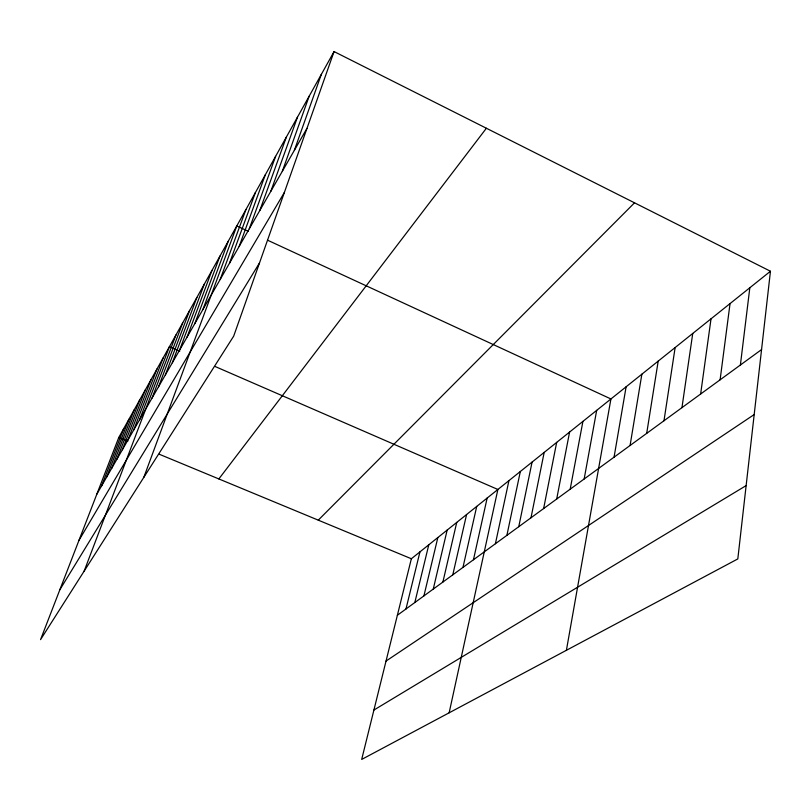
<?xml version="1.0" encoding="UTF-8"?>
<svg xmlns="http://www.w3.org/2000/svg" width="811" height="811" viewBox="0 0 811 811"><rect width="100%" height="100%" fill="white"/><g stroke="black" fill="none" stroke-linecap="round" stroke-linejoin="round"><path stroke-width="1.22" d="M770.45 271.239L737.817 558.921L361.686 759.431L411.359 558.749L770.45 271.239L334.061 51.569L118.781 437.453L40.55 639.636L233.69 336.129L334.061 51.569M740.392 365.011L749.83 287.743M720.107 379.812L730.042 303.598M700.643 394.014L711.024 318.824M681.95 407.659L692.736 333.463M663.986 420.757L675.137 347.554M646.702 433.368L658.197 361.118M630.076 445.503L641.866 374.185M614.059 457.181L626.122 386.796M566.402 650.3L610.926 398.961L267.701 240.259M584.163 478.997L596.683 410.366M570.194 489.185L582.916 421.396M556.691 499.039L569.586 432.06M543.634 508.558L556.681 442.39M530.992 517.783L544.181 452.396M518.756 526.714L532.067 462.098M506.895 535.361L520.327 471.495M495.409 543.735L508.933 480.619M449.152 712.798L497.883 489.469L215.158 366.521M473.462 559.752L487.147 498.066M462.969 567.406L476.726 506.409M452.781 574.837L466.589 514.519M442.887 582.055L456.745 522.406M433.267 589.07L447.165 530.08M423.92 595.892L437.849 537.541M414.826 602.522L428.786 544.799M405.976 608.98L419.956 551.865M294.363 150.319L321.328 74.389M282.329 171.263L309.153 96.205M270.833 191.284L297.495 117.108M259.824 210.444L286.324 137.13M249.291 228.793L275.608 156.351M239.184 246.382L265.319 174.791M220.176 279.471L245.926 209.552M229.483 263.261L255.424 192.511M143.821 477.344L236.771 225.955L248.247 231.257M202.872 309.599L228.215 241.293M187.047 337.133L211.995 270.367M194.812 323.619L219.963 256.083M172.317 362.781L196.86 297.495M179.555 350.18L204.301 284.164M165.332 374.946L189.662 310.39M152.042 398.079L175.967 334.943M158.571 386.705L182.708 322.869M133.663 430.073L156.979 368.975M139.593 419.743L163.112 357.986M84.151 571.116L169.438 346.642L179.768 351.133M122.339 449.781L145.26 389.979M127.915 440.079L151.039 379.639M106.586 477.203L128.929 419.267M111.685 468.332L134.21 409.788M116.926 459.198L139.654 400.026M101.639 485.83L123.779 428.482M96.823 494.203L306.964 128.381M78.991 540.298L284.347 192.491M59.872 589.709L259.49 262.977M218.858 478.936L486.387 128.25M318.267 520.155L634.526 202.821M397.37 615.265L761.559 349.571M386.036 661.066L754.189 414.563M373.912 710.041L746.13 485.607M118.781 437.453L127.803 441.194M159.25 454.231L411.359 558.749"/></g></svg>
